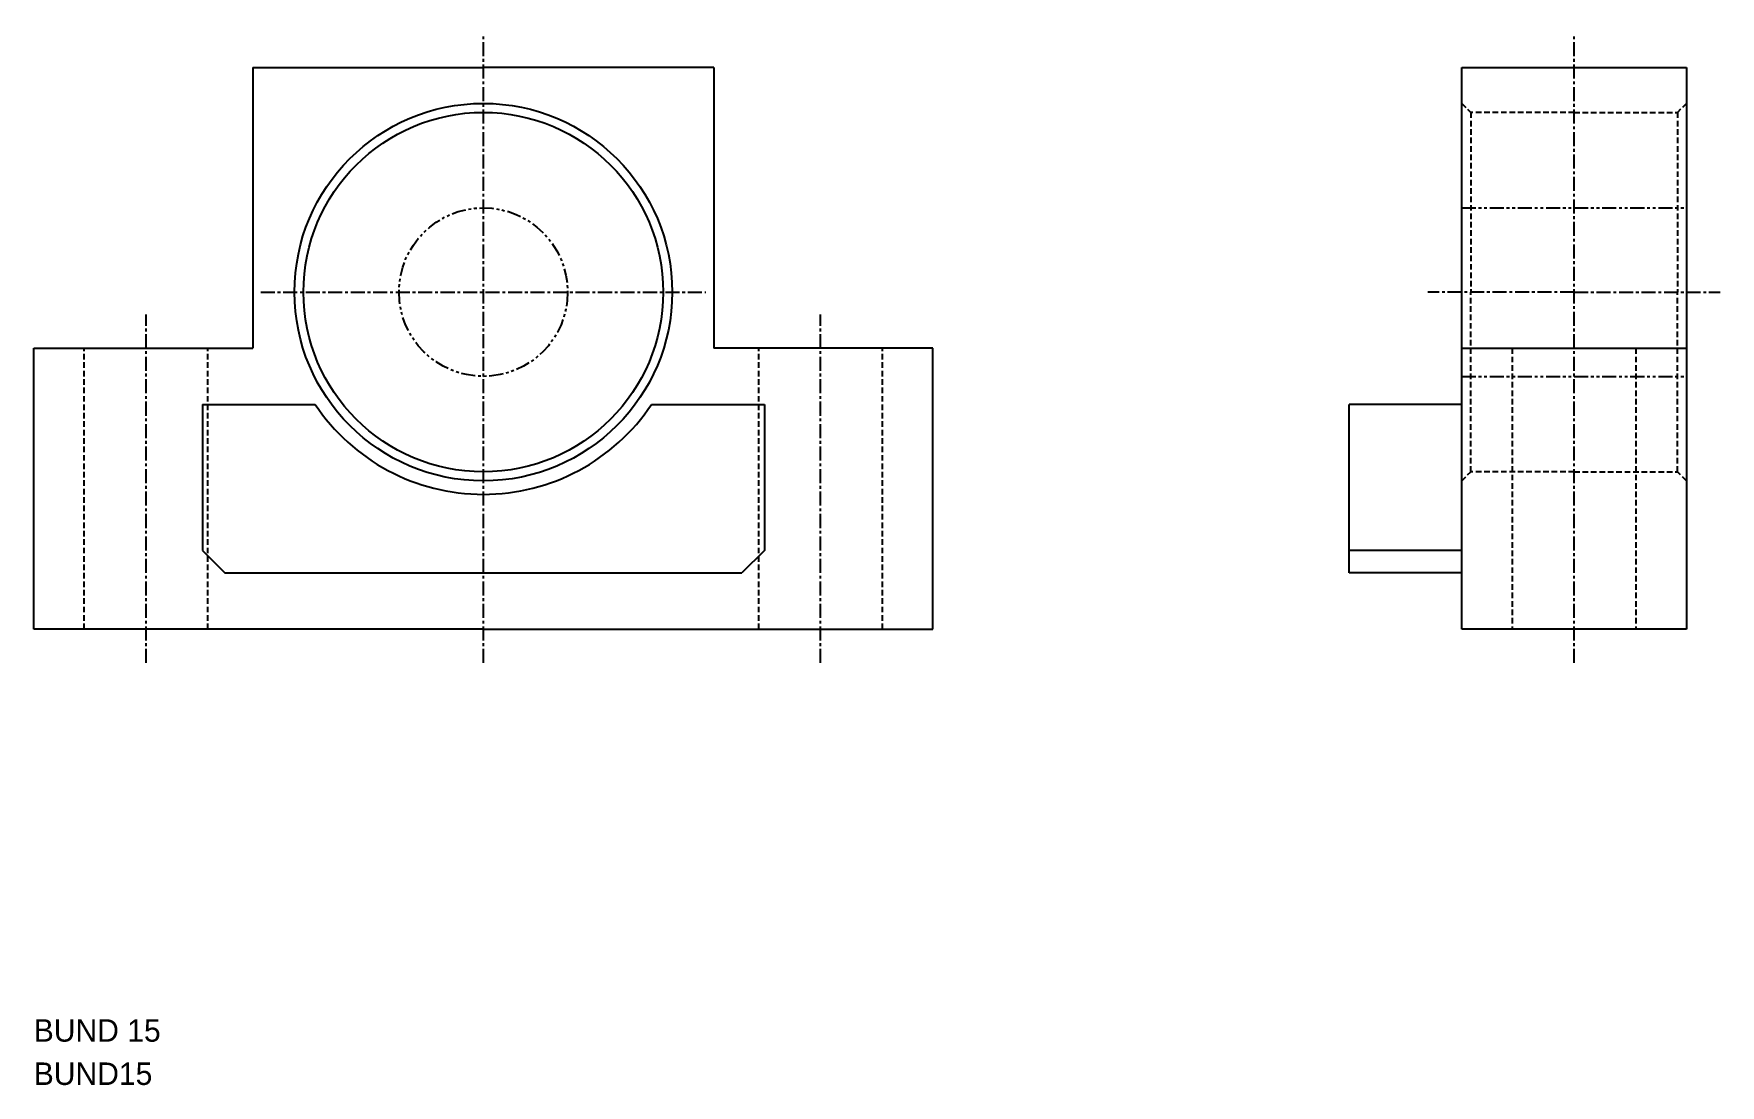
# Model space of a CAD drawing. Extents: x 10 to 160, y -21 to 73.
import ezdxf

# ---------------------------------------------------------------- set-up
doc = ezdxf.new("R2010")
doc.units = 0
for name, pattern in [('CENTER', [2, 1.25, -0.25, 0.25, -0.25]), ('DASHED', [0.75, 0.5, -0.25]), ('PHANTOM', [2.5, 1.25, -0.25, 0.25, -0.25, 0.25, -0.25])]:
    doc.linetypes.add(name, pattern=pattern)
doc.layers.get('0').update_dxf_attribs({"linetype": 'CONTINUOUS'})
doc.layers.add('CENTER', color=1, linetype='CENTER')

msp = doc.modelspace()

# ---------------------------------------------------------------- linework, layer by layer
at = {"color": 7, "linetype": 'CONTINUOUS'}
for p, q in [((29.5, 70), (29.5, 45)), ((29.5, 70), (50, 70)), ((70.5, 70), (50, 70)), ((70.5, 70), (70.5, 45)), ((137.04, 20), (137.04, 70)), ((137.04, 70), (157.04, 70)), ((157.04, 70), (157.04, 20)), ((10, 20), (10, 45)), ((90, 20), (90, 45)), ((137.04, 45), (157.04, 45)), ((25, 40), (35.03, 40)), ((25, 40), (25, 27)), ((64.97, 40), (75, 40)), ((75, 40), (75, 27)), ((137.04, 40), (127.04, 40)), ((127.04, 25), (127.04, 40)), ((137.04, 25), (137.04, 40)), ((25, 27), (27, 25)), ((75, 27), (73, 25)), ((137.04, 27), (127.04, 27)), ((27, 25), (73, 25)), ((137.04, 25), (127.04, 25)), ((50, 20), (10, 20)), ((50, 20), (90, 20)), ((157.04, 20), (137.04, 20))]:
    msp.add_line(p, q, dxfattribs=at)
at = {"color": 3, "linetype": 'DASHED'}
for p, q in [((137.04, 66.8), (137.84, 66)), ((157.04, 66.8), (156.24, 66)), ((137.84, 66), (137.84, 50)), ((147.04, 66), (137.84, 66)), ((147.04, 66), (156.24, 66)), ((156.24, 66), (156.24, 50)), ((137.84, 34), (137.84, 50)), ((156.24, 34), (156.24, 50)), ((14.5, 20), (14.5, 45)), ((25.5, 20), (25.5, 45)), ((74.5, 20), (74.5, 45)), ((85.5, 20), (85.5, 45)), ((141.54, 45), (141.54, 20)), ((152.54, 45), (152.54, 20)), ((137.04, 33.2), (137.84, 34)), ((147.04, 34), (137.84, 34)), ((147.04, 34), (156.24, 34)), ((157.04, 33.2), (156.24, 34))]:
    msp.add_line(p, q, dxfattribs=at)
at = {"color": 3, "linetype": 'PHANTOM'}
for p, q in [((137.04, 57.5), (157.04, 57.5)), ((137.04, 42.5), (157.04, 42.5))]:
    msp.add_line(p, q, dxfattribs=at)
at = {"color": 7, "linetype": 'CONTINUOUS'}
for points in [[(10, 45), (29.5, 45)], [(90, 45), (70.5, 45)]]:
    msp.add_lwpolyline(points, dxfattribs=at)
for radius in [16.8, 16]:
    msp.add_circle((50, 50), radius, dxfattribs=at)
at = {"color": 3, "linetype": 'PHANTOM'}
msp.add_circle((50, 50), 7.5, dxfattribs=at)
at = {"color": 7, "linetype": 'CONTINUOUS'}
msp.add_arc((50, 50), 18, 213.749, 326.251, dxfattribs=at)
at = {"layer": 'CENTER', "color": 1, "linetype": 'CENTER'}
for p, q in [((50, 17), (50, 73)), ((147.04, 17), (147.04, 73)), ((30.2, 50), (69.8, 50)), ((147.04, 50), (134.04, 50)), ((147.04, 50), (160.04, 50)), ((20, 17), (20, 48)), ((80, 17), (80, 48))]:
    msp.add_line(p, q, dxfattribs=at)

# ---------------------------------------------------------------- texts
at = {"color": 7, "linetype": 'CONTINUOUS'}
for s, p in [('BUND 15', (10, -16.72)), ('BUND15', (10, -20.57))]:
    msp.add_text(s, height=2, dxfattribs=at).set_placement(p)

doc.saveas('drawing.dxf')
